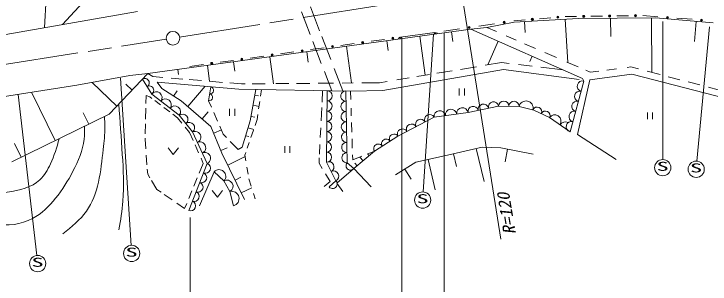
# Model space of a CAD drawing. Units: millimetres, scale not verified. Extents: x 40000 to 680000, y 20000 to 380000.
# Drawn here: x 354964 to 457780, y 262039 to 301848 of the extents above; entities that cross this region are included whole.
import ezdxf
from ezdxf.enums import TextEntityAlignment as Align

# ---------------------------------------------------------------- set-up
doc = ezdxf.new("R2010")
doc.units = ezdxf.units.MM
doc.header["$LTSCALE"] = 1000
doc.linetypes.add('CHAIN', pattern=[18.5, 12, -1.5, 3.5, -1.5])
for name, color, linetype, lineweight in [('M-BGD', 7, 'Continuous', 13), ('M-BMK', 2, 'CHAIN', 13), ('M-BMK-SRVR', 3, 'Continuous', 13), ('M-STR-HTXT', 7, 'Continuous', 13), ('M-STR-STR3', 7, 'Continuous', 13), ('M-STR-STRC', 7, 'Continuous', 13)]:
    doc.layers.add(name, color=color, linetype=linetype, lineweight=lineweight)
doc.styles.add('ＭＳ ゴシック', font='')
doc.styles.get('ＭＳ ゴシック').set_extended_font_data('MS Gothic')

msp = doc.modelspace()

# ---------------------------------------------------------------- linework, layer by layer
at = {"layer": 'M-BGD'}
for p, q in [((359504, 299834), (359943, 309393)), ((362134, 300287), (368175, 306846)), ((398754, 302894), (400120, 299355)), ((352126, 298562), (373237, 302201)), ((397421, 302180), (398725, 298804)), ((432578, 301143), (434256, 301281)), ((436354, 301452), (438054, 301476)), ((438334, 301199), (449779, 301253)), ((440180, 301505), (441881, 301528)), ((444007, 301557), (445708, 301580)), ((447834, 301609), (450077, 301439)), ((449779, 301253), (458235, 300533)), ((423641, 300062), (425935, 300405)), ((424826, 299855), (428847, 300629)), ((428803, 300834), (430481, 300971)), ((428847, 300629), (438334, 301199)), ((430451, 299134), (430356, 300720)), ((436758, 294699), (436375, 301081)), ((443099, 298539), (443086, 301221)), ((449176, 293226), (449138, 301250)), ((452881, 301225), (455124, 301055)), ((455463, 297773), (455716, 300748)), ((374749, 293061), (422455, 299596)), ((418479, 299290), (420773, 299633)), ((419795, 297781), (419600, 299205)), ((424826, 299855), (422455, 299596)), ((422455, 299596), (438955, 292331)), ((426222, 299251), (424826, 299855)), ((400449, 298504), (401755, 295120)), ((412078, 298426), (417135, 299093)), ((415710, 292824), (414923, 298565)), ((429134, 297993), (427662, 298629)), ((399125, 297768), (400361, 294566)), ((403246, 297206), (405227, 297481)), ((407703, 297824), (409685, 298098)), ((410231, 296479), (410037, 297895)), ((424934, 294344), (426469, 297829)), ((431993, 296758), (430350, 297468)), ((394330, 295971), (396312, 296246)), ((398431, 294761), (398223, 296277)), ((398788, 296589), (400769, 296863)), ((404827, 291672), (404086, 297080)), ((435084, 295422), (433351, 296171)), ((389873, 295354), (391854, 295628)), ((393286, 291570), (392744, 295526)), ((431180, 294821), (431524, 295603)), ((380957, 294119), (382939, 294393)), ((383866, 291925), (383545, 294266)), ((385415, 294736), (387396, 295011)), ((387567, 293407), (387378, 294791)), ((420933, 293684), (423265, 294069)), ((424561, 294282), (426969, 294679)), ((426969, 294679), (428112, 294543)), ((429483, 294380), (431509, 294140)), ((438301, 294032), (436601, 294766)), ((374749, 293061), (369029, 287078)), ((372097, 292800), (374749, 293061)), ((374749, 293061), (375502, 292629)), ((379250, 292937), (379151, 293664)), ((400820, 293377), (401920, 290529)), ((402252, 293832), (403538, 290502)), ((409470, 290588), (427253, 293680)), ((417435, 293108), (419697, 293481)), ((427253, 293680), (438436, 292168)), ((432801, 293987), (436078, 293597)), ((440089, 293259), (439427, 293545)), ((441346, 293422), (440089, 293259)), ((443968, 293762), (442552, 293579)), ((446069, 294034), (445539, 293965)), ((447189, 293743), (446069, 294034)), ((450406, 292906), (448502, 293401)), ((364243, 291342), (372097, 292800)), ((373973, 292249), (375308, 290045)), ((375502, 292629), (376966, 292506)), ((378169, 292405), (379930, 292256)), ((380852, 292179), (382675, 292025)), ((411510, 292132), (413347, 292434)), ((414473, 292620), (416344, 292928)), ((440012, 292152), (438212, 284065)), ((438955, 292331), (439141, 291957)), ((446204, 292986), (440012, 292152)), ((463626, 288462), (446204, 292986)), ((453302, 292152), (451570, 292603)), ((346871, 288633), (364243, 291342)), ((366498, 291761), (370159, 288260)), ((371504, 291487), (372413, 290617)), ((376808, 290838), (376104, 291817)), ((376104, 291817), (388201, 290757)), ((383211, 291194), (380644, 288209)), ((384023, 291123), (383704, 289063)), ((383790, 291931), (385761, 291765)), ((386874, 291672), (388579, 291528)), ((388579, 291528), (389119, 291533)), ((390168, 291542), (392081, 291559)), ((393654, 291573), (395568, 291590)), ((396676, 291600), (398652, 291617)), ((399886, 291628), (402169, 291648)), ((403466, 291660), (405069, 291674)), ((406364, 291685), (408937, 291708)), ((408937, 291708), (410089, 291898)), ((439141, 291957), (437100, 284487)), ((456249, 291385), (454541, 291830)), ((458980, 290675), (457545, 291048)), ((357584, 290303), (361069, 283182)), ((375308, 290045), (379392, 286910)), ((379686, 289033), (376808, 290838)), ((379055, 290537), (378556, 289742)), ((388201, 290757), (404683, 290483)), ((389875, 286100), (390709, 290715)), ((391526, 290702), (391385, 289743)), ((400563, 290552), (400478, 288868)), ((401222, 290541), (401111, 279983)), ((404170, 279899), (403981, 290495)), ((404683, 290483), (409470, 290588)), ((404721, 289241), (404683, 290483)), ((420747, 289846), (420746, 290846)), ((421496, 290846), (421497, 289846)), ((374472, 289807), (374445, 288638)), ((375050, 289626), (374472, 289807)), ((375349, 289399), (375050, 289626)), ((376621, 288434), (375768, 289081)), ((384063, 285270), (379686, 289033)), ((383704, 289063), (384123, 288117)), ((391062, 289799), (390560, 289889)), ((391266, 288936), (391107, 287852)), ((374429, 287970), (374392, 286333)), ((377979, 287403), (377127, 288050)), ((391161, 288223), (390287, 288380)), ((400437, 288055), (400337, 286091)), ((404794, 286844), (404760, 287974)), ((426555, 288281), (422037, 287310)), ((429568, 288199), (426555, 288281)), ((431734, 287643), (429568, 288199)), ((369029, 287078), (354675, 280052)), ((365199, 287254), (366009, 285599)), ((379099, 286553), (378438, 287055)), ((379392, 286910), (381362, 284467)), ((383638, 287430), (382750, 286398)), ((384472, 287333), (385047, 286036)), ((386821, 286840), (386821, 287840)), ((387571, 287840), (387571, 286840)), ((390984, 287019), (390876, 286285)), ((422037, 287310), (417023, 286628)), ((434046, 286591), (431734, 287643)), ((448536, 286329), (448535, 287329)), ((449285, 287330), (449286, 286330)), ((379761, 285765), (379099, 286553)), ((388690, 282208), (389875, 286100)), ((390529, 286633), (389989, 286731)), ((390876, 286285), (390573, 285400)), ((404868, 284445), (404826, 285831)), ((417023, 286628), (411679, 283820)), ((437100, 284487), (434046, 286591)), ((374377, 285664), (374342, 284177)), ((380917, 284389), (380253, 285179)), ((385686, 281352), (384063, 285270)), ((385373, 285303), (385892, 284134)), ((390375, 284822), (389562, 285070)), ((400286, 285081), (400213, 283646)), ((381454, 283176), (380917, 284389)), ((381362, 284467), (383514, 279801)), ((385610, 284770), (384467, 284296)), ((385892, 284134), (386377, 283628)), ((389653, 283769), (389207, 283905)), ((390342, 284726), (389975, 283655)), ((411679, 283820), (408213, 281612)), ((438212, 284065), (443897, 280416)), ((355036, 282771), (356040, 280720)), ((374328, 283536), (374325, 283396)), ((374325, 283396), (374434, 281974)), ((386919, 283064), (388079, 281855)), ((389725, 282926), (389435, 282077)), ((404942, 282048), (404899, 283434)), ((377754, 282118), (378504, 281119)), ((378504, 281119), (379254, 282119)), ((382245, 281388), (381730, 282550)), ((386468, 282132), (385525, 281741)), ((388079, 281855), (388690, 282208)), ((394985, 281358), (394985, 282358)), ((395735, 282358), (395735, 281358)), ((400160, 282583), (400089, 281196)), ((424128, 282233), (419014, 281030)), ((424398, 277168), (423255, 282028)), ((426878, 282117), (424128, 282233)), ((431644, 281189), (426878, 282117)), ((427494, 280066), (427856, 281927)), ((374507, 281026), (374617, 279591)), ((389024, 274497), (385686, 281352)), ((389116, 280827), (386550, 279578)), ((389217, 281439), (389080, 281040)), ((389080, 281040), (389223, 280193)), ((404995, 280332), (404971, 281088)), ((406357, 280874), (404995, 280332)), ((408213, 281612), (405155, 279065)), ((406064, 280757), (406524, 280205)), ((408213, 281612), (407113, 281174)), ((407276, 281132), (407424, 280955)), ((419014, 281030), (414327, 279983)), ((420349, 279357), (419906, 281240)), ((383514, 279801), (380781, 272872)), ((382331, 278375), (382934, 279830)), ((382934, 279830), (382596, 280594)), ((400062, 280648), (400022, 279862)), ((400022, 279862), (400502, 279072)), ((401111, 279983), (402532, 277256)), ((405155, 279065), (404170, 279899)), ((405322, 279849), (405639, 279468)), ((414327, 279983), (411344, 278123)), ((417165, 275905), (416162, 280393)), ((374667, 278947), (374722, 278225)), ((389383, 279253), (389559, 278213)), ((405122, 279029), (402674, 276895)), ((405155, 279065), (407750, 276385)), ((413647, 277497), (412721, 278982)), ((374722, 278225), (375051, 277691)), ((381534, 276450), (382045, 277683)), ((382373, 273589), (384540, 278593)), ((384540, 278593), (385986, 277240)), ((388501, 277789), (387628, 277364)), ((400991, 278269), (401674, 277145)), ((375302, 277283), (376094, 275995)), ((385986, 277240), (386876, 275684)), ((389669, 277568), (389674, 277538)), ((389674, 277538), (390011, 276451)), ((401674, 277145), (400769, 276398)), ((402532, 277256), (401510, 276346)), ((402674, 276895), (403520, 275662)), ((376094, 275995), (376707, 275571)), ((380781, 274630), (381259, 275786)), ((384260, 275824), (385011, 274824)), ((385011, 274824), (385760, 275824)), ((386876, 275684), (387395, 273590)), ((390083, 276219), (388549, 275472)), ((377172, 275249), (378340, 274441)), ((390343, 275382), (390582, 274610)), ((379049, 273950), (380176, 273170)), ((380176, 273170), (380490, 273927))]:
    msp.add_line(p, q, dxfattribs=at)
for centre, radius in [((435305, 301366), 150), ((435305, 301366), 100), ((435305, 301366), 50), ((439117, 301490), 150), ((439117, 301490), 100), ((439117, 301490), 50), ((442944, 301542), 150), ((442944, 301542), 100), ((442944, 301542), 50), ((446771, 301595), 150), ((446771, 301595), 100), ((446771, 301595), 50), ((451479, 301332), 150), ((451479, 301332), 100), ((451479, 301332), 50), ((427369, 300620), 150), ((427369, 300620), 100), ((427369, 300620), 50), ((431530, 301057), 150), ((431530, 301057), 100), ((431530, 301057), 50), ((456525, 300948), 150), ((456525, 300948), 100), ((456525, 300948), 50), ((422207, 299848), 150), ((422207, 299848), 100), ((422207, 299848), 50), ((410923, 298270), 150), ((410923, 298270), 100), ((410923, 298270), 50), ((402007, 297035), 150), ((406465, 297652), 150), ((406465, 297652), 100), ((406465, 297652), 50), ((397550, 296417), 150), ((397550, 296417), 100), ((397550, 296417), 50), ((402007, 297035), 100), ((402007, 297035), 50), ((388634, 295182), 150), ((388634, 295182), 100), ((388634, 295182), 50), ((393092, 295800), 150), ((393092, 295800), 100), ((393092, 295800), 50), ((384177, 294565), 150), ((384177, 294565), 100), ((384177, 294565), 50)]:
    msp.add_circle(centre, radius, dxfattribs=at)
for centre, radius, start, end in [((412143, 297930), 500, 97.51738, 142.51738), ((412078, 298426), 150, 187.51738, 7.51738), ((417135, 299093), 150, 187.51738, 7.51738), ((417200, 298598), 500, 52.51738, 97.51738), ((374307, 291698), 644, 301.18624, 121.18624), ((374974, 290596), 644, 301.18624, 121.18624), ((383943, 290608), 521, 261.17916, 81.17916), ((438937, 291210), 774, 74.719, 254.719), ((375989, 289522), 858, 322.49518, 142.49518), ((383784, 289578), 521, 261.17916, 81.17916), ((401214, 289787), 754, 269.39862, 89.39862), ((403994, 289738), 757, 91.0221, 271.0221), ((438529, 289716), 774, 74.719, 254.719), ((377350, 288477), 858, 322.49518, 142.49518), ((401198, 288278), 754, 269.39862, 89.39862), ((404021, 288224), 757, 91.0221, 271.0221), ((427308, 288261), 753, 358.44494, 178.44494), ((428815, 288220), 753, 358.44494, 178.44494), ((430594, 287971), 1051, 347.47407, 167.47407), ((438121, 288222), 774, 74.719, 254.719), ((378712, 287432), 858, 322.49518, 142.49518), ((421201, 287196), 843, 7.74789, 187.74789), ((422790, 287472), 770, 12.12691, 192.12691), ((424296, 287796), 770, 12.12691, 192.12691), ((425802, 288119), 770, 12.12691, 192.12691), ((432233, 287449), 681, 334.3491, 154.3491), ((379885, 286299), 784, 308.88207, 128.88207), ((401182, 286770), 754, 269.39862, 89.39862), ((404048, 286711), 757, 91.0221, 271.0221), ((416355, 286277), 754, 27.7181, 207.7181), ((417858, 286742), 843, 7.74789, 187.74789), ((419530, 286969), 843, 7.74789, 187.74789), ((433460, 286860), 681, 334.3491, 154.3491), ((434846, 286047), 930, 326.18813, 146.18813), ((437712, 286728), 774, 74.719, 254.719), ((380870, 285078), 784, 308.88207, 128.88207), ((401166, 285262), 754, 269.39862, 89.39862), ((404075, 285197), 757, 91.0221, 271.0221), ((415019, 285575), 754, 27.7181, 207.7181), ((436392, 285012), 930, 62.64313, 146.18813), ((437304, 285234), 774, 74.719, 254.719), ((412347, 284171), 754, 27.7181, 207.7181), ((413683, 284873), 754, 27.7181, 207.7181), ((381721, 283690), 856, 294.76104, 114.76104), ((401151, 283754), 754, 269.39862, 89.39862), ((404103, 283683), 757, 91.0221, 271.0221), ((411101, 283452), 685, 32.50755, 212.50755), ((382438, 282134), 856, 294.76104, 114.76104), ((401135, 282245), 754, 269.39862, 89.39862), ((404130, 282169), 757, 91.0221, 271.0221), ((409946, 282716), 685, 32.50755, 212.50755), ((408791, 281980), 685, 32.50755, 212.50755), ((383156, 280578), 856, 294.76104, 114.76104), ((401119, 280737), 754, 269.39862, 89.39862), ((404157, 280655), 757, 91.0221, 271.0221), ((383241, 279108), 745, 248.47332, 68.47332), ((401466, 279301), 769, 297.52629, 117.52629), ((404663, 279482), 645, 139.77793, 319.77793), ((385263, 277917), 990, 316.91081, 136.91081), ((402177, 277938), 769, 297.52629, 117.52629), ((382695, 277722), 745, 248.47332, 68.47332), ((382148, 276336), 745, 248.47332, 68.47332), ((386431, 276462), 896, 299.75917, 119.75917), ((402021, 276801), 684, 221.64783, 41.64783), ((381601, 274951), 745, 248.47332, 68.47332), ((387136, 274637), 1079, 283.93117, 103.93117), ((381055, 273565), 745, 248.47332, 68.47332)]:
    msp.add_arc(centre, radius, start, end, dxfattribs=at)
for points, knots in [([(370479, 270041), (370712, 271447), (370944, 272854), (371058, 274268), (371243, 276550), (371120, 278854), (370974, 281148), (370816, 283626), (370630, 286092), (370444, 288558)], [0, 0, 0, 0, 1, 1, 1, 2, 2, 2, 3, 3, 3, 3]), ([(362190, 269459), (363475, 270483), (364761, 271507), (365671, 272775), (367460, 275268), (367800, 278706), (368155, 281894), (368280, 283015), (368407, 284106), (368403, 285210), (368401, 285718), (368372, 286230), (368342, 286742)], [0, 0, 0, 0, 1, 1, 1, 2, 2, 2, 3, 3, 3, 4, 4, 4, 4]), ([(346821, 279197), (346857, 277893), (346894, 276589), (347268, 275340), (347583, 274288), (348138, 273276), (348927, 272522), (349776, 271711), (350898, 271200), (352077, 270948), (353980, 270541), (356030, 270809), (357713, 271695), (359052, 272401), (360159, 273498), (361111, 274680), (362108, 275918), (362936, 277249), (363680, 278660), (364466, 280152), (365157, 281734), (365337, 283385), (365405, 284016), (365399, 284657), (365393, 285298)], [0, 0, 0, 0, 1, 1, 1, 2, 2, 2, 3, 3, 3, 4, 4, 4, 5, 5, 5, 6, 6, 6, 7, 7, 7, 8, 8, 8, 8]), ([(348822, 278398), (349356, 277359), (349891, 276320), (350749, 275838), (351619, 275351), (352820, 275434), (353982, 275590), (355826, 275838), (357572, 276271), (358790, 277415), (359454, 278040), (359961, 278876), (360364, 279737), (360931, 280948), (361291, 282207), (361651, 283466)], [0, 0, 0, 0, 1, 1, 1, 2, 2, 2, 3, 3, 3, 4, 4, 4, 5, 5, 5, 5])]:
    msp.add_open_spline(points, degree=3, knots=knots, dxfattribs=at)
at = {"layer": 'M-BMK'}
for p, q in [((379434, 298428), (421102, 305024)), ((297723, 285738), (377458, 298118))]:
    msp.add_line(p, q, dxfattribs=at)
msp.add_open_spline([(421140, 305030), (426561, 305693), (431982, 306356), (437426, 306575), (442137, 306765), (446865, 306622), (451577, 306279), (455632, 305984), (459674, 305542), (463669, 304822), (465765, 304445), (467848, 303991), (469912, 303464), (470256, 303376), (470599, 303287), (470942, 303194), (471285, 303102), (471627, 303008), (471969, 302912), (472310, 302815), (472651, 302717), (472992, 302616), (473318, 302519), (473643, 302419), (473969, 302319), (474294, 302219), (474619, 302118), (474943, 302013), (475388, 301869), (475831, 301718), (476275, 301566)], degree=3, knots=[0, 0, 0, 0, 1, 1, 1, 2, 2, 2, 3, 3, 3, 4, 4, 4, 5, 5, 5, 6, 6, 6, 7, 7, 7, 8, 8, 8, 9, 9, 9, 10, 10, 10, 10], dxfattribs=at)
at = {"layer": 'M-BMK-SRVR'}
msp.add_circle((378447, 298271), 1000, dxfattribs=at)
at = {"layer": 'M-STR-HTXT'}
msp.add_line((421102, 305024), (426898, 268650), dxfattribs=at)
at = {"layer": 'M-STR-STR3'}
for p, q in [((412239, 298202), (412251, 250530)), ((418509, 299070), (418521, 250532)), ((380995, 271857), (381000, 250522)), ((412246, 271865), (412251, 250530)), ((418515, 271866), (418521, 250532))]:
    msp.add_line(p, q, dxfattribs=at)
at = {"layer": 'M-STR-STRC'}
for p, q in [((450782, 300740), (450790, 280394)), ((457682, 299955), (455843, 280155)), ((416936, 298853), (415414, 275621)), ((370707, 292404), (372282, 267744)), ((355587, 289967), (358337, 266244))]:
    msp.add_line(p, q, dxfattribs=at)
for centre in [(450791, 279194), (455732, 278960), (415336, 274423), (372358, 266546), (358476, 265052)]:
    msp.add_circle(centre, 1200, dxfattribs=at)

# ---------------------------------------------------------------- texts
at = {"layer": 'M-STR-HTXT', "style": 'ＭＳ ゴシック', "oblique": 15}
msp.add_text('R=120', height=1833, rotation=99.413, dxfattribs=at).set_placement((429655, 269547), align=Align.BOTTOM_LEFT)
at = {"layer": 'M-STR-STRC', "style": 'ＭＳ ゴシック', "width": 2}
for p in [(449872, 278331), (454814, 278097), (414417, 273560), (371440, 265683), (357557, 264189)]:
    msp.add_text('S', height=1320, rotation=0.014, dxfattribs=at).set_placement(p, align=Align.BOTTOM_LEFT)

doc.saveas('drawing.dxf')
